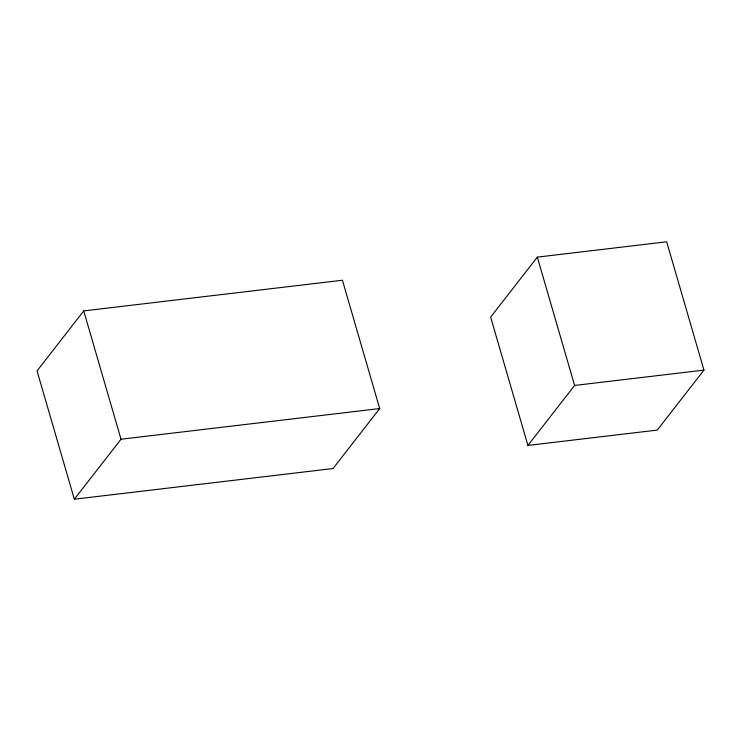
<?xml version="1.0" encoding="UTF-8"?>
<svg xmlns="http://www.w3.org/2000/svg" width="741" height="741" viewBox="0 0 741 741"><rect width="100%" height="100%" fill="white"/><g stroke="black" fill="none" stroke-linecap="round" stroke-linejoin="round"><path stroke-width="1.11" d="M83.733 310.905L37.05 370.889L74.332 499.212L333.024 468.534L379.707 408.56L342.425 280.237L83.733 310.905L121.015 439.228L74.332 499.212M537.327 257.127L490.644 317.111L527.925 445.424L657.267 430.095L703.95 370.111L666.668 241.788L537.327 257.127L574.599 385.45L527.925 445.424M121.015 439.228L379.707 408.56M574.599 385.45L703.95 370.111"/></g></svg>
